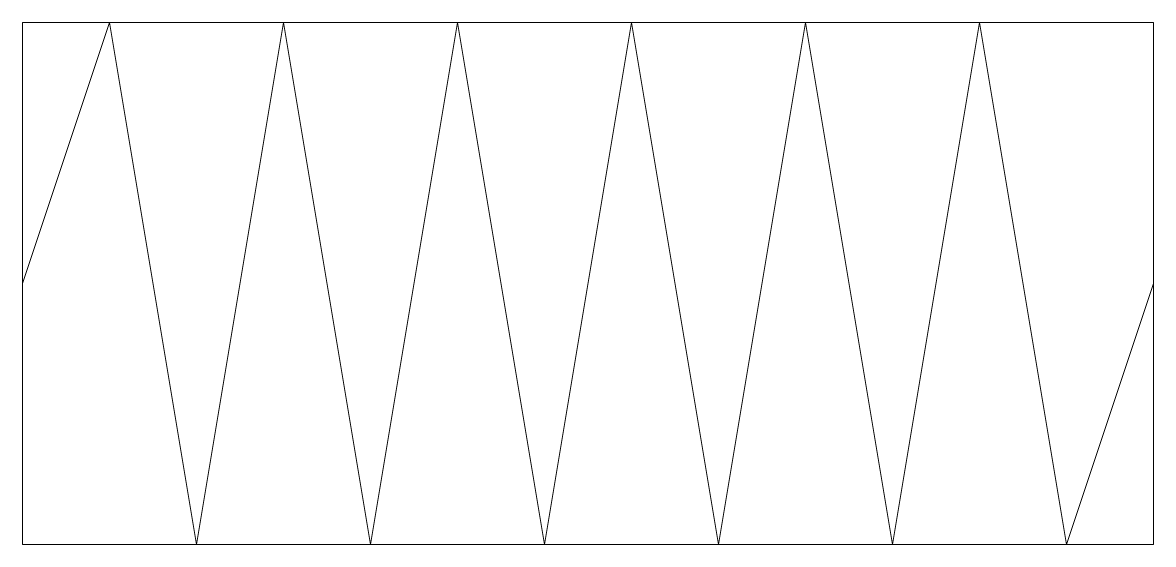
# Model space of a CAD drawing. Header units: inches. Extents: x 0 to 0.026, y 0 to 0.012.
import ezdxf

# ---------------------------------------------------------------- set-up
doc = ezdxf.new("R2010")
doc.units = ezdxf.units.IN
doc.header["$MEASUREMENT"] = 0
doc.layers.add('Level 7', color=9, linetype='Continuous', lineweight=0, true_color=0xc8c8c8)

# ---------------------------------------------------------------- blocks, each defined once
blk = doc.blocks.new('01050A')
at = {"layer": 'Level 7', "color": 2, "linetype": 'Continuous', "lineweight": 13, "flags": 128}
for points in [[(-0.013, -0.006), (0.013, -0.006), (0.013, 0.006), (-0.013, 0.006), (-0.013, -0.006)], [(-0.013, 0), (-0.011, 0.006), (-0.009, -0.006), (-0.007, 0.006), (-0.005, -0.006), (-0.003, 0.006), (-0.001, -0.006), (0.001, 0.006), (0.003, -0.006), (0.005, 0.006), (0.007, -0.006), (0.009, 0.006), (0.011, -0.006), (0.013, 0)]]:
    blk.add_lwpolyline(points, dxfattribs=at)

msp = doc.modelspace()

# ---------------------------------------------------------------- block references
at = {"color": 2, "linetype": 'Continuous', "lineweight": 30}
msp.add_blockref('01050A', (0.013, 0.006), dxfattribs=at)

doc.saveas('drawing.dxf')
